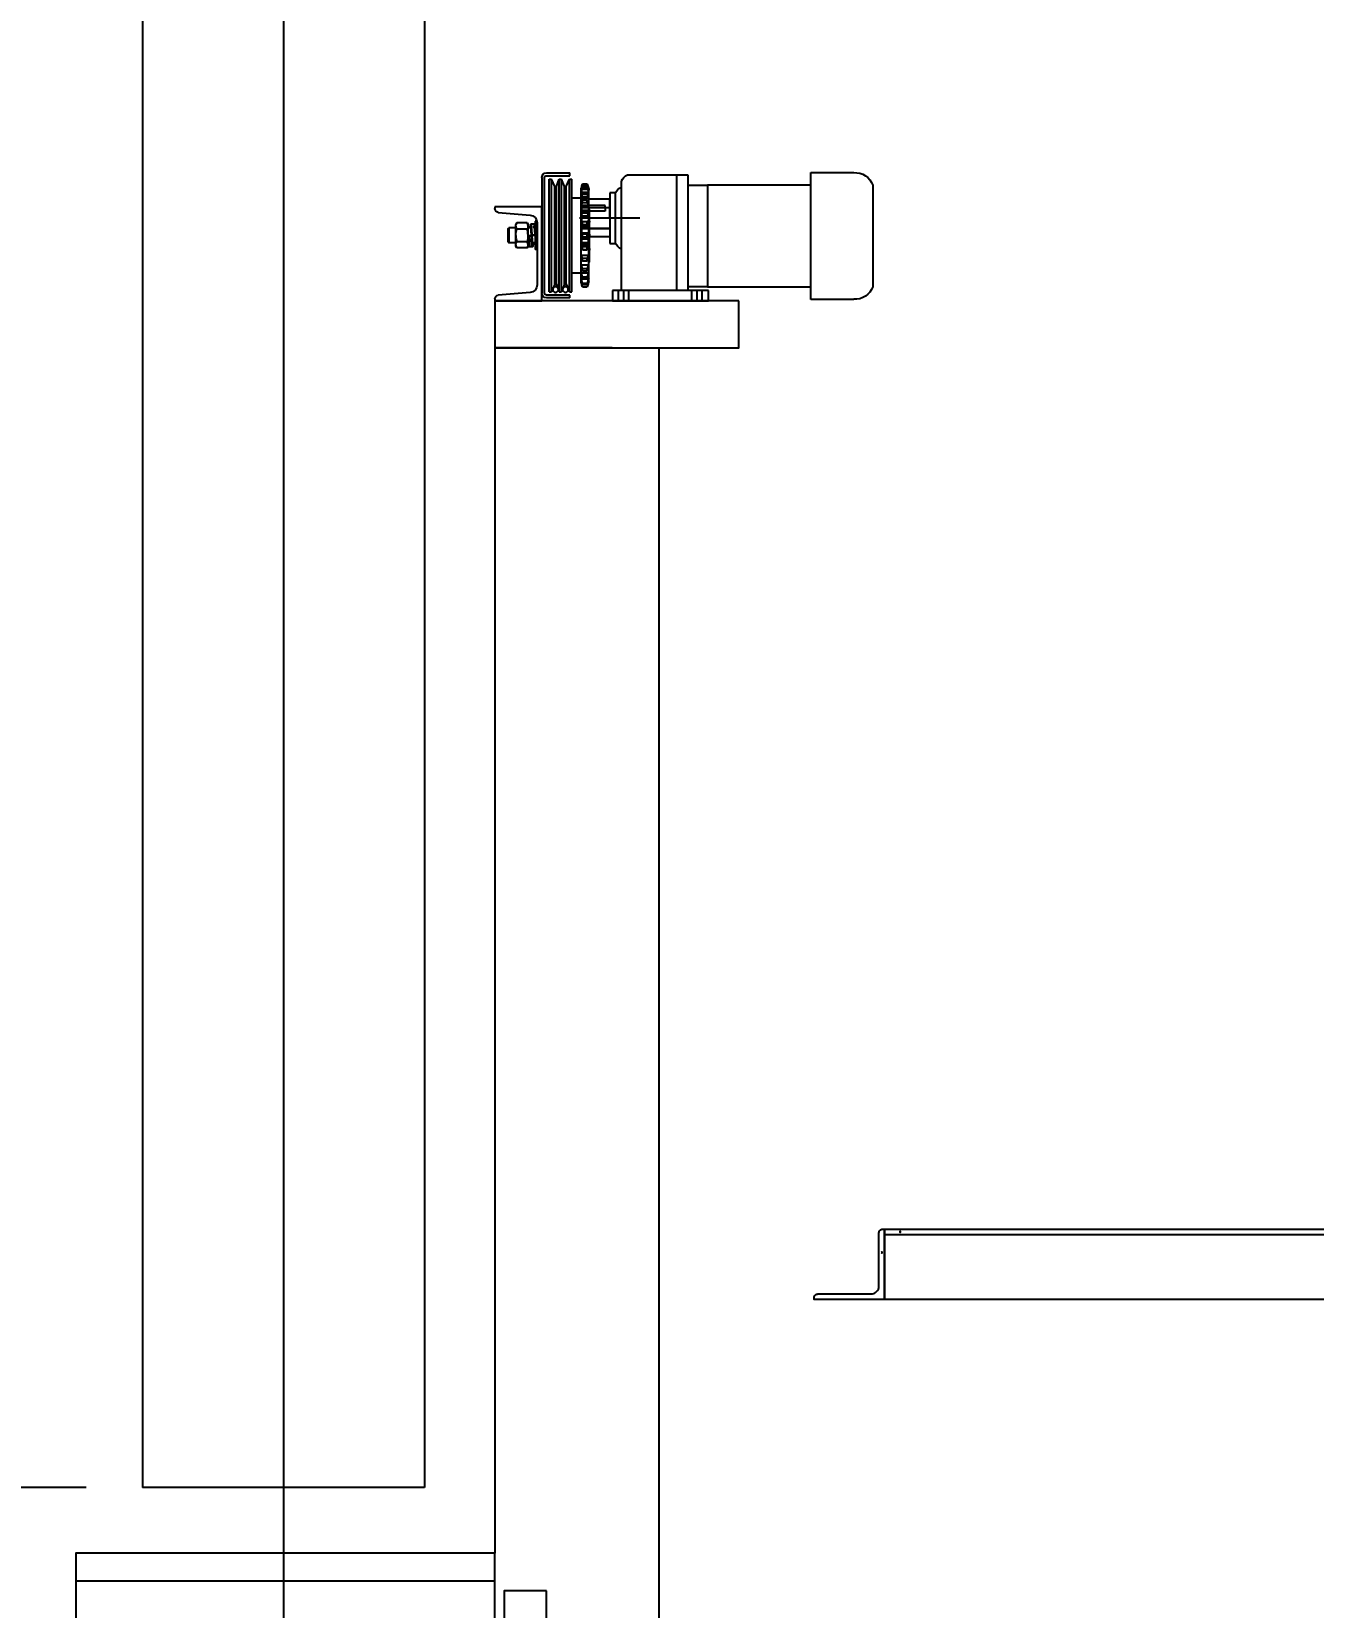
# Model space of a CAD drawing. Header units: millimetres. Extents: x 5544 to 245194, y -610088 to 30375.
# Drawn here: x 68733 to 70098, y 1002 to 2680 of the extents above; entities that cross this region are included whole.
import ezdxf
from ezdxf.enums import TextEntityAlignment as Align
from ezdxf.lldxf.tags import DXFTag

# ---------------------------------------------------------------- set-up
doc = ezdxf.new("R2010")
doc.units = ezdxf.units.MM
for name, color, linetype in [('15', 15, 'Continuous'), ('4', 4, 'Continuous'), ('A-CEN', 22, 'Continuous'), ('BOM', 6, 'Continuous'), ('CL', 1, 'CENTER'), ('LMBM', 6, 'Continuous'), ('PANEL', 3, 'Continuous'), ('주단면도-1$0$A-ST-CONC', 2, 'Continuous')]:
    doc.layers.add(name, color=color, linetype=linetype)
doc.layers.add('6', color=6, linetype='Continuous', lineweight=30)
doc.styles.add('ROMAND', font='gulim.ttc', dxfattribs={"oblique": 15})
doc.styles.get("Standard").update_dxf_attribs({"font": 'SYMBOL'})
tags = doc.linetypes.add('CENTER', pattern=[2, 1.25, -0.25, 0.25, -0.25]).pattern_tags.tags
tags[10:11] = [DXFTag(74, 4), DXFTag(75, 0), DXFTag(340, '0'), DXFTag(46, 1.0), DXFTag(50, 0.0), DXFTag(44, 0.0), DXFTag(45, 0.0)]
tags[8:9] = [DXFTag(74, 4), DXFTag(75, 0), DXFTag(340, '0'), DXFTag(46, 1.0), DXFTag(50, 0.0), DXFTag(44, 0.0), DXFTag(45, 0.0)]
tags[6:7] = [DXFTag(74, 4), DXFTag(75, 0), DXFTag(340, '0'), DXFTag(46, 1.0), DXFTag(50, 0.0), DXFTag(44, 0.0), DXFTag(45, 0.0)]
tags[4:5] = [DXFTag(74, 4), DXFTag(75, 0), DXFTag(340, '0'), DXFTag(46, 1.0), DXFTag(50, 0.0), DXFTag(44, 0.0), DXFTag(45, 0.0)]
tags = doc.linetypes.add('HIDDEN', pattern=[0.375, 0.25, -0.125]).pattern_tags.tags
tags[6:7] = [DXFTag(74, 4), DXFTag(75, 0), DXFTag(340, '0'), DXFTag(46, 1.0), DXFTag(50, 0.0), DXFTag(44, 0.0), DXFTag(45, 0.0)]
tags[4:5] = [DXFTag(74, 4), DXFTag(75, 0), DXFTag(340, '0'), DXFTag(46, 1.0), DXFTag(50, 0.0), DXFTag(44, 0.0), DXFTag(45, 0.0)]
doc.dimstyles.new('DIM-A-002-단면', dxfattribs={"dimscale": 330, "dimtxt": 1, "dimasz": 0.4, "dimexe": 0.2, "dimexo": 0.3, "dimgap": 0.4, "dimtad": 1, "dimdec": 0, "dimtxsty": 'ROMAND', "dimcen": 0, "dimclrd": 15, "dimclre": 15, "dimclrt": 3, "dimadec": 0, "dimazin": 0, "dimtfac": 1, "dimtmove": 0, "dimatfit": 3, "dimfxl": 1, "dimarcsym": 0})
doc.dimstyles.new('DIM-A-002-단면2', dxfattribs={"dimscale": 200, "dimtxt": 1, "dimasz": 0.4, "dimexe": 0.2, "dimexo": 0.3, "dimgap": 0.4, "dimtad": 1, "dimdec": 0, "dimtxsty": 'ROMAND', "dimcen": 0, "dimclrd": 15, "dimclre": 15, "dimclrt": 3, "dimadec": 0, "dimazin": 0, "dimtfac": 1, "dimtmove": 0, "dimatfit": 3, "dimfxl": 1, "dimarcsym": 0})

# ---------------------------------------------------------------- blocks, each defined once
blk = doc.blocks.new('EasyBMINFO')
at = {"color": 0}
blk.add_circle((0, 0), 0.5, dxfattribs=at)
blk.add_text('Info', height=0.25).set_placement((0, 0), align=Align.MIDDLE_CENTER)
at = {"flags": 1}
for tag, p in [('NAME', (0, -1)), ('ENAME', (0, -2)), ('SPEC', (0, -3)), ('MATERIAL', (0, -4)), ('WEIGHT', (0, -5)), ('PRICE', (0, -6)), ('MAKER', (0, -7)), ('REMARK', (0, -8)), ('USER1', (0, -9)), ('USER2', (0, -10)), ('USER3', (0, -11)), ('USER4', (0, -12)), ('USER5', (0, -13)), ('QTY', (0, -14))]:
    blk.add_attdef(tag, p, '', height=0.25, dxfattribs=at)
blk = doc.blocks.new('LY용 벽체브라켓')
at = {"layer": '4', "linetype": 'Continuous'}
blk.add_line((389351.2, -458567.3), (390671.2, -458567.3), dxfattribs=at)
blk.add_lwpolyline([(389351.2, -458561.3), (389351.2, -458636.3), (390671.2, -458636.3), (390671.2, -458561.3), (389351.2, -458561.3)], dxfattribs=at)
blk.add_lwpolyline([(390671.2, -458636.3), (390746.2, -458636.3), (390746.2, -458634.3, 0.414214), (390742.2, -458630.3), (390685.7, -458630.3, -0.414214), (390677.2, -458621.8), (390677.2, -458565.3, 0.414214), (390673.2, -458561.3), (390671.2, -458561.3), (390671.2, -458636.3)], format="xyb", dxfattribs=at)
at = {"layer": 'BOM', "rotation": 270}
blk.add_blockref('EasyBMINFO', (390654.6, -458564.3), dxfattribs=at)
at = {"layer": 'BOM'}
blk.add_blockref('EasyBMINFO', (390674.2, -458586.3), dxfattribs=at)
blk = doc.blocks.new('DOOR-1')
at = {"color": 6, "ltscale": 0.106156}
for p, q in [((-901.4, 4350), (-947.1, 4350)), ((-901.4, 4215), (-901.4, 4350)), ((-706.4, 4347.5), (-770.4, 4347.5)), ((-770.4, 4347.5), (-770.4, 4224.5)), ((-758.4, 4347.5), (-758.4, 4224.5)), ((-967.4, 4336.5), (-967.4, 4228.5)), ((-901.4, 4336.5), (-791.4, 4336.5)), ((-770.4, 4336.5), (-791.4, 4336.5)), ((-791.4, 4336.5), (-791.4, 4228.5)), ((-699.9, 4224.5), (-699.9, 4341)), ((-666.2, 4332), (-655.8, 4332)), ((-664.6, 4321.5), (-664.6, 4329.3)), ((-663, 4335.7), (-659, 4335.7)), ((-657.4, 4301.5), (-657.4, 4329.3)), ((-693.4, 4328.5), (-687.4, 4328.5)), ((-693.4, 4275), (-693.4, 4328)), ((-687.4, 4328.5), (-687.4, 4274.5)), ((-686.4, 4321.5), (-687.4, 4320.5)), ((-687.4, 4301.5), (-687.4, 4320.5)), ((-687.4, 4315.5), (-687.4, 4285.5)), ((-686.4, 4321.5), (-664.6, 4321.5)), ((-682.4, 4315), (-657.4, 4315)), ((-682.4, 4312.5), (-682.4, 4315)), ((-682.4, 4315), (-657.4, 4315)), ((-682.4, 4312.5), (-682.4, 4315)), ((-664.6, 4327.9), (-657.4, 4327.9)), ((-664.6, 4324), (-657.4, 4324)), ((-657.4, 4315), (-657.4, 4312.5)), ((-657.4, 4315), (-657.4, 4312.5)), ((-687.4, 4312.5), (-657.4, 4312.5)), ((-687.4, 4312.5), (-657.4, 4312.5)), ((-687.4, 4312.5), (-657.4, 4312.5)), ((-687.4, 4312.5), (-658.4, 4312.5)), ((-687.4, 4301.5), (-687.4, 4282.5)), ((-682.4, 4312.5), (-682.4, 4309)), ((-682.4, 4309), (-657.4, 4309)), ((-657.4, 4312.5), (-657.4, 4290.5)), ((-657.4, 4312.5), (-657.4, 4290.5)), ((-657.4, 4311.5), (-657.4, 4291.5)), ((-657.4, 4301.5), (-657.4, 4273.7)), ((-687.4, 4290.5), (-657.4, 4290.5)), ((-687.4, 4290.5), (-658.4, 4290.5)), ((-657.4, 4290.5), (-687.4, 4290.5)), ((-657.4, 4290.5), (-687.4, 4290.5)), ((-686.4, 4281.5), (-687.4, 4282.5)), ((-686.4, 4281.5), (-664.6, 4281.5)), ((-664.6, 4281.5), (-664.6, 4273.7)), ((-664.6, 4279), (-657.4, 4279)), ((-687.4, 4274.5), (-693.4, 4274.5)), ((-666.2, 4271), (-655.8, 4271)), ((-664.6, 4275.1), (-657.4, 4275.1)), ((-663, 4267.3), (-659, 4267.3)), ((-947.1, 4215), (-901.4, 4215)), ((-791.4, 4228.5), (-901.4, 4228.5)), ((-792.4, 4213.5), (-792.4, 4224.5)), ((-792.4, 4224.5), (-690.4, 4224.5)), ((-690.4, 4213.5), (-792.4, 4213.5)), ((-791.4, 4228.5), (-770.4, 4228.5)), ((-785.9, 4213.5), (-785.9, 4224.5)), ((-780.4, 4212.5), (-780.4, 4225.5)), ((-774.9, 4213.5), (-774.9, 4224.5)), ((-707.9, 4213.5), (-707.9, 4224.5)), ((-702.4, 4212.5), (-702.4, 4225.5)), ((-696.9, 4213.5), (-696.9, 4224.5)), ((-690.4, 4224.5), (-690.4, 4213.5))]:
    blk.add_line(p, q, dxfattribs=at)
at = {"color": 7, "ltscale": 0.106156}
blk.add_line((-630.9, 4231.1), (-633.7, 4223.1), dxfattribs=at)
at = {"color": 7}
blk.add_line((-705, 4213.5), (-655, 4213.5), dxfattribs=at)
at = {"color": 7, "ltscale": 0.03125}
for p, q in [((-633.7, 4223.1), (-636.2, 4223.1)), ((-623, 4223.1), (-625.5, 4223.1))]:
    blk.add_line(p, q, dxfattribs=at)
at = {"lineweight": 25}
blk.add_line((-565, 2850), (-119, 2850), dxfattribs=at)
at = {"color": 7}
for points in [[(-825, 4213.5), (-565, 4213.5), (-565, 4163.5), (-825, 4163.5)], [(-620, 2840), (-575, 2840), (-575, 1635), (-620, 1635)]]:
    blk.add_lwpolyline(points, close=True, dxfattribs=at)
for points in [[(-565, 1625), (-565, 2810), (-565, 2810), (-565, 2815), (-565, 2815), (-565, 2880), (-119, 2880), (-119, 0), (-740, 0), (-740, 4163.5)], [(-690, 4163.5), (-565, 4163.5), (-565, 2880)]]:
    blk.add_lwpolyline(points, dxfattribs=at)
at = {"color": 6, "ltscale": 0.106156}
for centre, radius, start, end in [((-948.3, 4329.8), 20.2, 86.7539, 160.6263), ((-711.7, 4335.7), 13, 24.2952, 65.7048), ((-705.2, 4322.7), 13, 24.2952, 65.7048), ((-643.5, 4327.4), 21.1, 156.983, 174.9024), ((-678.5, 4327.4), 21.1, 5.0976, 23.017), ((-705.2, 4280.3), 13, 294.2952, 335.7048), ((-643.5, 4275.6), 21.1, 185.0976, 203.017), ((-678.5, 4275.6), 21.1, 336.983, 354.9024), ((-948.3, 4235.2), 20.2, 199.3737, 273.2461)]:
    blk.add_arc(centre, radius, start, end, dxfattribs=at)
at = {"layer": 'CL', "ltscale": 0.5}
blk.add_line((-719.4, 4301.5), (-655.4, 4301.5), dxfattribs=at)
at = {"layer": 'LMBM', "color": 2}
for p, q in [((-620, 4349.6), (-645, 4349.6)), ((-645, 4346.6), (-645, 4349.6)), ((-620, 4346.6), (-645, 4346.6)), ((-665, 4333), (-664.9, 4333.4)), ((-665, 4333), (-664.9, 4333.4)), ((-665, 4333), (-664.9, 4333.4)), ((-665, 4333), (-664.9, 4333.4)), ((-665, 4332.3), (-665, 4333)), ((-665, 4332.3), (-665, 4333)), ((-665, 4332.3), (-664.9, 4332.7)), ((-665, 4332.3), (-664.9, 4332.7)), ((-665, 4330.8), (-665, 4332.3)), ((-665, 4330.8), (-665, 4332.3)), ((-665, 4330.8), (-664.9, 4331.1)), ((-665, 4330.8), (-664.9, 4331.1)), ((-665, 4328.7), (-665, 4330.8)), ((-665, 4328.7), (-665, 4330.8)), ((-664.3, 4332.7), (-664.9, 4332.7)), ((-664.3, 4332.7), (-664.9, 4332.7)), ((-663.5, 4337.4), (-663.5, 4337.9)), ((-658.5, 4337.9), (-663.5, 4337.9)), ((-658.5, 4337.9), (-663.5, 4337.9)), ((-658.5, 4337.9), (-663.5, 4337.9)), ((-658.5, 4337.9), (-663.5, 4337.9)), ((-663.5, 4337.4), (-663.5, 4337.9)), ((-658.5, 4337.4), (-663.5, 4337.4)), ((-658.5, 4337.4), (-663.5, 4337.4)), ((-663.5, 4333.9), (-663.5, 4335.1)), ((-658.5, 4335.1), (-663.5, 4335.1)), ((-658.5, 4335.1), (-663.5, 4335.1)), ((-663.5, 4333.9), (-663.5, 4335.1)), ((-658.5, 4333.9), (-663.5, 4333.9)), ((-658.5, 4333.9), (-663.5, 4333.9)), ((-663.5, 4327.3), (-663.5, 4329.3)), ((-658.5, 4329.3), (-663.5, 4329.3)), ((-658.5, 4329.3), (-663.5, 4329.3)), ((-663.5, 4327.3), (-663.5, 4329.3)), ((-658.5, 4337.4), (-658.5, 4337.9)), ((-658.5, 4337.4), (-658.5, 4337.9)), ((-658.5, 4333.9), (-658.5, 4335.1)), ((-658.5, 4333.9), (-658.5, 4335.1)), ((-658.5, 4327.3), (-658.5, 4329.3)), ((-658.5, 4327.3), (-658.5, 4329.3)), ((-657.1, 4332.7), (-657.7, 4332.7)), ((-657.1, 4232.8), (-657.1, 4333.4)), ((-657, 4333), (-657.1, 4333.4)), ((-657, 4332.3), (-657.1, 4332.7)), ((-657, 4330.8), (-657.1, 4331.1)), ((-657, 4332.3), (-657, 4333)), ((-657, 4330.8), (-657, 4332.3)), ((-657, 4328.7), (-657, 4330.8)), ((-647, 4335.7), (-647, 4343.1)), ((-644.5, 4343.1), (-647, 4343.1)), ((-647, 4223.1), (-647, 4335.7)), ((-644.5, 4335.7), (-644.5, 4343.1)), ((-641.1, 4335.1), (-644.5, 4343.1)), ((-644.5, 4223.1), (-644.5, 4335.7)), ((-641.1, 4328.7), (-641.1, 4335.1)), ((-639.1, 4335.1), (-641.1, 4335.1)), ((-639.1, 4335.1), (-636.2, 4343.1)), ((-639.1, 4328.7), (-639.1, 4335.1)), ((-636.2, 4335.7), (-636.2, 4343.1)), ((-633.7, 4343.1), (-636.2, 4343.1)), ((-636.2, 4223.1), (-636.2, 4335.7)), ((-633.7, 4335.7), (-633.7, 4343.1)), ((-630.9, 4335.1), (-633.7, 4343.1)), ((-633.7, 4223.1), (-633.7, 4335.7)), ((-630.9, 4328.7), (-630.9, 4335.1)), ((-628.9, 4335.1), (-630.9, 4335.1)), ((-628.9, 4335.1), (-625.5, 4343.1)), ((-628.9, 4328.7), (-628.9, 4335.1)), ((-625.5, 4335.7), (-625.5, 4343.1)), ((-623, 4343.1), (-625.5, 4343.1)), ((-625.5, 4223.1), (-625.5, 4335.7)), ((-623, 4335.7), (-623, 4343.1)), ((-623, 4223.1), (-623, 4335.7)), ((-618, 4221.6), (-618, 4344.6)), ((-615, 4344.6), (-615, 4221.6)), ((-665, 4328.7), (-664.9, 4329.1)), ((-665, 4328.7), (-664.9, 4329.1)), ((-665, 4325.8), (-665, 4328.7)), ((-665, 4325.8), (-665, 4328.7)), ((-665, 4322.5), (-665, 4325.8)), ((-665, 4322.5), (-665, 4325.8)), ((-665, 4318.4), (-665, 4322.5)), ((-665, 4318.4), (-665, 4322.5)), ((-665, 4314), (-665, 4318.4)), ((-665, 4314), (-665, 4318.4)), ((-665, 4308.9), (-665, 4314)), ((-665, 4308.9), (-665, 4314)), ((-663.6, 4329.1), (-664.9, 4329.1)), ((-663.6, 4329.1), (-664.9, 4329.1)), ((-657.1, 4322.9), (-664.9, 4322.9)), ((-657.1, 4322.9), (-664.9, 4322.9)), ((-664.9, 4318.5), (-663.5, 4320.8)), ((-664.9, 4318.5), (-663.5, 4320.8)), ((-657.1, 4314.4), (-664.9, 4314.4)), ((-657.1, 4314.4), (-664.9, 4314.4)), ((-658.5, 4327.3), (-663.5, 4327.3)), ((-658.5, 4327.3), (-663.5, 4327.3)), ((-663.5, 4318.2), (-663.5, 4320.8)), ((-663.5, 4318.2), (-663.5, 4320.8)), ((-658.5, 4320.8), (-663.5, 4320.8)), ((-658.5, 4320.8), (-663.5, 4320.8)), ((-658.5, 4318.2), (-663.5, 4318.2)), ((-658.5, 4318.2), (-663.5, 4318.2)), ((-658.5, 4318.2), (-658.5, 4320.8)), ((-657.1, 4318.5), (-658.5, 4320.8)), ((-657.1, 4318.5), (-658.5, 4320.8)), ((-658.5, 4318.2), (-658.5, 4320.8)), ((-657.1, 4329.1), (-658.4, 4329.1)), ((-657.1, 4329.1), (-658.4, 4329.1)), ((-657, 4328.7), (-657.1, 4329.1)), ((-657, 4325.8), (-657, 4328.7)), ((-657, 4322.5), (-657, 4325.8)), ((-647, 4323.1), (-657, 4323.1)), ((-657, 4318.4), (-657, 4322.5)), ((-657, 4314), (-657, 4318.4)), ((-657, 4308.9), (-657, 4314)), ((-641.1, 4231.1), (-641.1, 4328.7)), ((-639.1, 4231.1), (-639.1, 4328.7)), ((-630.9, 4231.1), (-630.9, 4328.7)), ((-628.9, 4231.1), (-628.9, 4328.7)), ((-666, 4311.1), (-665, 4312)), ((-666, 4311.1), (-665, 4312)), ((-666, 4307.6), (-666, 4311.1)), ((-666, 4307.6), (-666, 4311.1)), ((-666, 4255.1), (-666, 4307.6)), ((-666, 4255.1), (-666, 4307.6)), ((-666, 4298.4), (-666, 4298.6)), ((-666, 4298.4), (-666, 4298.6)), ((-666, 4298.4), (-666, 4297.2)), ((-666, 4298.4), (-666, 4297.2)), ((-666, 4296.7), (-666, 4297.2)), ((-666, 4296.7), (-666, 4297.2)), ((-666, 4285.1), (-666, 4296.7)), ((-666, 4285.1), (-666, 4296.7)), ((-665, 4303.7), (-665, 4308.9)), ((-665, 4303.7), (-665, 4308.9)), ((-665, 4297.9), (-665, 4303.7)), ((-665, 4297.9), (-665, 4303.7)), ((-665, 4292.2), (-665, 4297.9)), ((-665, 4292.2), (-665, 4297.9)), ((-664.9, 4308.9), (-663.5, 4310.1)), ((-664.9, 4308.9), (-663.5, 4310.1)), ((-657.1, 4304), (-664.9, 4304)), ((-657.1, 4304), (-664.9, 4304)), ((-664.9, 4297.8), (-663.5, 4297.9)), ((-664.9, 4297.8), (-663.5, 4297.9)), ((-664.9, 4297.8), (-664.9, 4297.8)), ((-664.9, 4297.8), (-664.9, 4297.8)), ((-663.5, 4307.1), (-663.5, 4310.1)), ((-663.5, 4307.1), (-663.5, 4310.1)), ((-658.5, 4310.1), (-663.5, 4310.1)), ((-658.5, 4310.1), (-663.5, 4310.1)), ((-658.5, 4307.1), (-663.5, 4307.1)), ((-658.5, 4307.1), (-663.5, 4307.1)), ((-663.5, 4294.6), (-663.5, 4297.9)), ((-658.5, 4297.9), (-663.5, 4297.9)), ((-658.5, 4297.9), (-663.5, 4297.9)), ((-663.5, 4294.6), (-663.5, 4297.9)), ((-657.1, 4308.9), (-658.5, 4310.1)), ((-658.5, 4307.1), (-658.5, 4310.1)), ((-657.1, 4308.9), (-658.5, 4310.1)), ((-658.5, 4307.1), (-658.5, 4310.1)), ((-658.5, 4294.6), (-658.5, 4297.9)), ((-657.1, 4297.8), (-658.5, 4297.9)), ((-658.5, 4294.6), (-658.5, 4297.9)), ((-657.1, 4297.8), (-658.5, 4297.9)), ((-657.1, 4297.8), (-657.1, 4297.8)), ((-657, 4303.7), (-657, 4308.9)), ((-657, 4297.9), (-657, 4303.7)), ((-657, 4292.2), (-657, 4297.9)), ((-610, 4298.1), (-608, 4298.1)), ((-608, 4298.1), (-608, 4283.1)), ((-599.5, 4296.5), (-600.5, 4294.7)), ((-599.5, 4296.5), (-588.4, 4296.5)), ((-588.4, 4296.5), (-587.4, 4294.7)), ((-666, 4284.3), (-666, 4285.1)), ((-666, 4284.3), (-666, 4285.1)), ((-666, 4284.3), (-666, 4282)), ((-666, 4284.3), (-666, 4282)), ((-666, 4281.2), (-666, 4282)), ((-666, 4281.2), (-666, 4282)), ((-666, 4269.6), (-666, 4281.2)), ((-666, 4269.6), (-666, 4281.2)), ((-665, 4286), (-665, 4292.2)), ((-665, 4286), (-665, 4292.2)), ((-665, 4280.1), (-665, 4286)), ((-665, 4280.1), (-665, 4286)), ((-665, 4274), (-665, 4280.1)), ((-665, 4274), (-665, 4280.1)), ((-664.9, 4292.4), (-663.5, 4294.6)), ((-664.9, 4292.4), (-663.5, 4294.6)), ((-657.1, 4292.4), (-664.9, 4292.4)), ((-657.1, 4292.4), (-664.9, 4292.4)), ((-657.1, 4285.9), (-664.9, 4285.9)), ((-664.9, 4285.9), (-663.5, 4284.8)), ((-657.1, 4285.9), (-664.9, 4285.9)), ((-664.9, 4285.9), (-663.5, 4284.8)), ((-664.9, 4280.3), (-663.5, 4281.4)), ((-664.9, 4280.3), (-663.5, 4281.4)), ((-657.1, 4280.3), (-664.9, 4280.3)), ((-657.1, 4280.3), (-664.9, 4280.3)), ((-658.5, 4294.6), (-663.5, 4294.6)), ((-658.5, 4294.6), (-663.5, 4294.6)), ((-663.5, 4281.4), (-663.5, 4284.8)), ((-658.5, 4284.8), (-663.5, 4284.8)), ((-658.5, 4284.8), (-663.5, 4284.8)), ((-663.5, 4281.4), (-663.5, 4284.8)), ((-658.5, 4281.4), (-663.5, 4281.4)), ((-658.5, 4281.4), (-663.5, 4281.4)), ((-657.1, 4292.4), (-658.5, 4294.6)), ((-657.1, 4292.4), (-658.5, 4294.6)), ((-657.1, 4285.9), (-658.5, 4284.8)), ((-657.1, 4285.9), (-658.5, 4284.8)), ((-658.5, 4281.4), (-658.5, 4284.8)), ((-658.5, 4281.4), (-658.5, 4284.8)), ((-657.1, 4280.3), (-658.5, 4281.4)), ((-657.1, 4280.3), (-658.5, 4281.4)), ((-657, 4286), (-657, 4292.2)), ((-657, 4280.1), (-657, 4286)), ((-657, 4274), (-657, 4280.1)), ((-605.5, 4292.1), (-610, 4292.1)), ((-608, 4291.1), (-607.6, 4291.1)), ((-608, 4283.3), (-608, 4283.4)), ((-608, 4283.1), (-608, 4268.1)), ((-607.5, 4283.4), (-604.7, 4283.2)), ((-604.7, 4283.1), (-607.5, 4283.3)), ((-606.6, 4295.2), (-606.7, 4295.2)), ((-606.7, 4295.2), (-606.7, 4295.2)), ((-606.6, 4295.2), (-603.8, 4295.2)), ((-606.6, 4295.2), (-606.6, 4295.2)), ((-604.5, 4282.8), (-604.5, 4282.8)), ((-604.2, 4283.1), (-604.2, 4283.2)), ((-601.4, 4282.6), (-604, 4282.8)), ((-604, 4282.7), (-601.2, 4282.6)), ((-603.8, 4295.2), (-603.8, 4295.2)), ((-603.5, 4291.1), (-600.5, 4291.1)), ((-600.7, 4282.6), (-601.4, 4282.6)), ((-600.7, 4282.6), (-600.7, 4282.6)), ((-600.5, 4293.1), (-600.5, 4294.7)), ((-600.5, 4283.1), (-600.5, 4293.1)), ((-600.5, 4273), (-600.5, 4283.1)), ((-599.5, 4289.8), (-588.4, 4289.8)), ((-587.4, 4293.1), (-587.4, 4294.7)), ((-587.4, 4283.1), (-587.4, 4293.1)), ((-587.4, 4291.1), (-580, 4291.1)), ((-587.4, 4273), (-587.4, 4283.1)), ((-579, 4290.1), (-580, 4291.1)), ((-580, 4291.1), (-580, 4276.1)), ((-579, 4290.1), (-579, 4276.9)), ((-666, 4269), (-666, 4269.6)), ((-666, 4269), (-666, 4269.6)), ((-666, 4269), (-666, 4267.8)), ((-666, 4269), (-666, 4267.8)), ((-666, 4267.6), (-666, 4267.8)), ((-666, 4267.6), (-666, 4267.8)), ((-666, 4267.6), (-666, 4267.5)), ((-666, 4267.6), (-666, 4267.5)), ((-665, 4268.3), (-665, 4274)), ((-665, 4268.3), (-665, 4274)), ((-665, 4262.5), (-665, 4268.3)), ((-665, 4262.5), (-665, 4268.3)), ((-665, 4257.3), (-665, 4262.5)), ((-665, 4257.3), (-665, 4262.5)), ((-657.1, 4273.7), (-664.9, 4273.7)), ((-664.9, 4273.7), (-663.5, 4271.6)), ((-657.1, 4273.7), (-664.9, 4273.7)), ((-664.9, 4273.7), (-663.5, 4271.6)), ((-664.9, 4268.3), (-663.5, 4268.2)), ((-664.9, 4268.3), (-664.9, 4268.3)), ((-664.9, 4268.3), (-663.5, 4268.2)), ((-664.9, 4268.3), (-664.9, 4268.3)), ((-663.5, 4268.2), (-663.5, 4271.6)), ((-658.5, 4271.6), (-663.5, 4271.6)), ((-658.5, 4271.6), (-663.5, 4271.6)), ((-663.5, 4268.2), (-663.5, 4271.6)), ((-658.5, 4268.2), (-663.5, 4268.2)), ((-658.5, 4268.2), (-663.5, 4268.2)), ((-657.1, 4273.7), (-658.5, 4271.6)), ((-657.1, 4273.7), (-658.5, 4271.6)), ((-658.5, 4268.2), (-658.5, 4271.6)), ((-658.5, 4268.2), (-658.5, 4271.6)), ((-657.1, 4268.3), (-658.5, 4268.2)), ((-657.1, 4268.3), (-658.5, 4268.2)), ((-657.1, 4268.3), (-657.1, 4268.3)), ((-657, 4268.3), (-657, 4274)), ((-657, 4262.5), (-657, 4268.3)), ((-657, 4257.3), (-657, 4262.5)), ((-605.5, 4274.1), (-610, 4274.1)), ((-610, 4268.1), (-608, 4268.1)), ((-608, 4275.1), (-605.2, 4275.1)), ((-604.9, 4271), (-604.9, 4271)), ((-604.9, 4271), (-602.1, 4271)), ((-604.9, 4271), (-604.9, 4271)), ((-601.1, 4275.1), (-600.5, 4275.1)), ((-600.5, 4271.5), (-600.5, 4273)), ((-599.5, 4269.7), (-600.5, 4271.5)), ((-599.5, 4276.4), (-588.4, 4276.4)), ((-599.5, 4269.7), (-588.4, 4269.7)), ((-588.4, 4269.7), (-587.4, 4271.5)), ((-587.4, 4275.1), (-580, 4275.1)), ((-587.4, 4271.5), (-587.4, 4273)), ((-579, 4276.1), (-580, 4275.1)), ((-580, 4276.1), (-580, 4275.1)), ((-579, 4276.9), (-579, 4276.1)), ((-666, 4255.1), (-665, 4254.2)), ((-666, 4255.1), (-665, 4254.2)), ((-665, 4252.2), (-665, 4257.3)), ((-665, 4252.2), (-665, 4257.3)), ((-665, 4247.8), (-665, 4252.2)), ((-665, 4247.8), (-665, 4252.2)), ((-665, 4243.7), (-665, 4247.9)), ((-665, 4243.7), (-665, 4247.9)), ((-657.1, 4262.2), (-664.9, 4262.2)), ((-657.1, 4262.2), (-664.9, 4262.2)), ((-664.9, 4257.2), (-663.5, 4256)), ((-664.9, 4257.2), (-663.5, 4256)), ((-657.1, 4251.8), (-664.9, 4251.8)), ((-657.1, 4251.8), (-664.9, 4251.8)), ((-664.9, 4247.6), (-663.5, 4245.3)), ((-664.9, 4247.6), (-663.5, 4245.3)), ((-663.5, 4256), (-663.5, 4259)), ((-658.5, 4259), (-663.5, 4259)), ((-658.5, 4259), (-663.5, 4259)), ((-663.5, 4256), (-663.5, 4259)), ((-658.5, 4256), (-663.5, 4256)), ((-658.5, 4256), (-663.5, 4256)), ((-663.5, 4245.3), (-663.5, 4247.9)), ((-658.5, 4247.9), (-663.5, 4247.9)), ((-658.5, 4247.9), (-663.5, 4247.9)), ((-663.5, 4245.3), (-663.5, 4247.9)), ((-658.5, 4256), (-658.5, 4259)), ((-658.5, 4256), (-658.5, 4259)), ((-657.1, 4257.2), (-658.5, 4256)), ((-657.1, 4257.2), (-658.5, 4256)), ((-658.5, 4245.3), (-658.5, 4247.9)), ((-658.5, 4245.3), (-658.5, 4247.9)), ((-657.1, 4247.6), (-658.5, 4245.3)), ((-657.1, 4247.6), (-658.5, 4245.3)), ((-657, 4252.2), (-657, 4257.3)), ((-657, 4247.8), (-657, 4252.2)), ((-657, 4243.7), (-657, 4247.8)), ((-665, 4240.3), (-665, 4243.7)), ((-665, 4240.3), (-665, 4243.7)), ((-665, 4237.4), (-665, 4240.6)), ((-665, 4237.4), (-665, 4240.6)), ((-665, 4235.4), (-665, 4237.4)), ((-665, 4235.4), (-665, 4237.4)), ((-665, 4237.4), (-664.9, 4237)), ((-665, 4237.4), (-664.9, 4237)), ((-665, 4233.9), (-665, 4235.5)), ((-665, 4233.9), (-665, 4235.5)), ((-665, 4235.4), (-664.9, 4235)), ((-665, 4235.4), (-664.9, 4235)), ((-665, 4233.2), (-665, 4233.9)), ((-665, 4233.2), (-665, 4233.9)), ((-665, 4233.9), (-664.9, 4233.4)), ((-665, 4233.9), (-664.9, 4233.4)), ((-665, 4233.2), (-664.9, 4232.8)), ((-665, 4233.2), (-664.9, 4232.8)), ((-665, 4233.2), (-664.9, 4232.8)), ((-665, 4233.2), (-664.9, 4232.8)), ((-657.1, 4243.2), (-664.9, 4243.2)), ((-657.1, 4243.2), (-664.9, 4243.2)), ((-663.6, 4237), (-664.9, 4237)), ((-663.6, 4237), (-664.9, 4237)), ((-664.3, 4233.4), (-664.9, 4233.4)), ((-664.3, 4233.4), (-664.9, 4233.4)), ((-658.5, 4245.3), (-663.5, 4245.3)), ((-658.5, 4245.3), (-663.5, 4245.3)), ((-663.5, 4236.9), (-663.5, 4238.8)), ((-658.5, 4238.8), (-663.5, 4238.8)), ((-658.5, 4238.8), (-663.5, 4238.8)), ((-663.5, 4236.9), (-663.5, 4238.8)), ((-658.5, 4236.9), (-663.5, 4236.9)), ((-658.5, 4236.9), (-663.5, 4236.9)), ((-663.5, 4231.1), (-663.5, 4232.3)), ((-658.5, 4232.3), (-663.5, 4232.3)), ((-658.5, 4232.3), (-663.5, 4232.3)), ((-663.5, 4231.1), (-663.5, 4232.3)), ((-658.5, 4231.1), (-663.5, 4231.1)), ((-658.5, 4231.1), (-663.5, 4231.1)), ((-663.5, 4228.3), (-663.5, 4228.7)), ((-658.5, 4228.7), (-663.5, 4228.7)), ((-658.5, 4228.7), (-663.5, 4228.7)), ((-663.5, 4228.3), (-663.5, 4228.7)), ((-658.5, 4236.9), (-658.5, 4238.8)), ((-658.5, 4236.9), (-658.5, 4238.8)), ((-658.5, 4231.1), (-658.5, 4232.3)), ((-658.5, 4231.1), (-658.5, 4232.3)), ((-658.5, 4228.3), (-658.5, 4228.7)), ((-658.5, 4228.3), (-658.5, 4228.7)), ((-657.1, 4237), (-658.4, 4237)), ((-657.1, 4237), (-658.4, 4237)), ((-657.1, 4233.4), (-657.7, 4233.4)), ((-657, 4237.4), (-657.1, 4237)), ((-657, 4235.4), (-657.1, 4235)), ((-657, 4233.9), (-657.1, 4233.4)), ((-657, 4233.2), (-657.1, 4232.8)), ((-657, 4240.3), (-657, 4243.7)), ((-647, 4243.1), (-657, 4243.1)), ((-657, 4237.4), (-657, 4240.3)), ((-657, 4235.4), (-657, 4237.4)), ((-657, 4233.9), (-657, 4235.4)), ((-657, 4233.2), (-657, 4233.9)), ((-641.1, 4231.1), (-644.5, 4223.1)), ((-639.1, 4231.1), (-641.1, 4231.1)), ((-639.1, 4231.1), (-636.2, 4223.1)), ((-628.9, 4231.1), (-630.9, 4231.1)), ((-628.9, 4231.1), (-625.5, 4223.1)), ((-658.5, 4228.3), (-663.5, 4228.3)), ((-658.5, 4228.3), (-663.5, 4228.3)), ((-644.5, 4223.1), (-647, 4223.1)), ((-645, 4219.6), (-620, 4219.6)), ((-645, 4216.6), (-645, 4219.6)), ((-645, 4216.6), (-620, 4216.6))]:
    blk.add_line(p, q, dxfattribs=at)
for points in [[(-600.5, 4293.1), (-600.5, 4293.6), (-600.4, 4294), (-600.3, 4294.5), (-600.2, 4295), (-599.9, 4295.7), (-599.5, 4296.5)], [(-587.4, 4293.1), (-587.4, 4293.6), (-587.5, 4294), (-587.6, 4294.5), (-587.7, 4295), (-588.1, 4295.7), (-588.4, 4296.5)], [(-608, 4283.4), (-607.7, 4289.4), (-607.5, 4292.4), (-607.3, 4293.9), (-607.2, 4294.5), (-607.2, 4294.8), (-607, 4295), (-606.9, 4295.1), (-606.7, 4295.2)], [(-607.5, 4283.4), (-607.9, 4283.4), (-608, 4283.4), (-608, 4283.4), (-608, 4283.4)], [(-608, 4283.3), (-608, 4283.3), (-608, 4283.3), (-607.9, 4283.3), (-607.5, 4283.3)], [(-606.6, 4295.2), (-606.6, 4295.2), (-606.7, 4295.1), (-606.7, 4295.1), (-606.7, 4295), (-606.8, 4294.6), (-606.9, 4293.5), (-607.1, 4291), (-607.2, 4289), (-607.5, 4283.4)], [(-605.4, 4271.5), (-605.4, 4271.5), (-605.4, 4271.5), (-605.3, 4271.5), (-605.3, 4271.6), (-605.3, 4271.7), (-605.2, 4272.2), (-605, 4273.7), (-604.9, 4275), (-604.8, 4278), (-604.5, 4282.8)], [(-605.1, 4275.5), (-604.9, 4277), (-604.7, 4280.3), (-604.5, 4282.8)], [(-604.5, 4282.8), (-604.8, 4278.3), (-605, 4276.5), (-605.1, 4275.5)], [(-604.9, 4271), (-604.9, 4271), (-604.9, 4271), (-604.8, 4271), (-604.8, 4271.1), (-604.7, 4271.5), (-604.6, 4272.5), (-604.4, 4274.9), (-604.3, 4276.8), (-604, 4282.7)], [(-604.7, 4283.2), (-604.4, 4289.3), (-604.3, 4291.2), (-604.1, 4293.6), (-604, 4294.6), (-604, 4294.9), (-603.9, 4295.1), (-603.9, 4295.1), (-603.8, 4295.2), (-603.8, 4295.2)], [(-604.7, 4283.2), (-604.3, 4283.2), (-604.2, 4283.2), (-604.2, 4283.2), (-604.2, 4283.2), (-604.2, 4283.2)], [(-604.2, 4283.1), (-604.2, 4283.1), (-604.2, 4283.1), (-604.2, 4283.1), (-604.2, 4283.1), (-604.4, 4283), (-604.7, 4283.1)], [(-604, 4282.8), (-604.5, 4282.8), (-604.5, 4282.8), (-604.5, 4282.8), (-604.5, 4282.8)], [(-604.5, 4282.8), (-604.5, 4282.8), (-604.5, 4282.8), (-604.5, 4282.8), (-604, 4282.7)], [(-604.2, 4283.2), (-603.9, 4289.2), (-603.8, 4291.2), (-603.6, 4293.4), (-603.5, 4294.2), (-603.4, 4294.5), (-603.4, 4294.6), (-603.4, 4294.7), (-603.3, 4294.7)], [(-603.3, 4291.8), (-603.4, 4291.8), (-603.4, 4291.7), (-603.4, 4291.6), (-603.5, 4291.3), (-603.7, 4290.3), (-603.8, 4288.3), (-604, 4286.6), (-604.2, 4283.1)], [(-604.2, 4283.1), (-603.9, 4287.8), (-603.7, 4290), (-603.6, 4291), (-603.5, 4291.5)], [(-602.9, 4291.1), (-603, 4293.2), (-603.2, 4294.2), (-603.3, 4294.7), (-603.3, 4294.9), (-603.4, 4295), (-603.6, 4295.1), (-603.8, 4295.2)], [(-602.9, 4291.1), (-603, 4292.9), (-603.1, 4293.6), (-603.2, 4294.4), (-603.3, 4294.6), (-603.3, 4294.6), (-603.3, 4294.7), (-603.3, 4294.7), (-603.3, 4294.7)], [(-603.1, 4291.1), (-603.2, 4291.6), (-603.3, 4291.7), (-603.3, 4291.8), (-603.3, 4291.8), (-603.3, 4291.8), (-603.3, 4291.8)], [(-602.1, 4271), (-601.8, 4271), (-601.7, 4271.2), (-601.5, 4271.4), (-601.4, 4271.7), (-601.3, 4272.6), (-601.2, 4274.4), (-600.9, 4278.3), (-600.7, 4282.6)], [(-601.2, 4282.6), (-601.5, 4276.6), (-601.6, 4274.7), (-601.8, 4272.4), (-601.9, 4271.5), (-602, 4271.2), (-602, 4271), (-602.1, 4271), (-602.1, 4271), (-602.1, 4271)], [(-600.5, 4293.1), (-600.5, 4292.7), (-600.4, 4292.2), (-600.3, 4291.7), (-600.2, 4291.3), (-599.9, 4290.5), (-599.5, 4289.8)], [(-600.5, 4283.1), (-600.5, 4284), (-600.4, 4284.9), (-600.3, 4285.8), (-600.2, 4286.8), (-599.9, 4288.3), (-599.5, 4289.8)], [(-600.5, 4283.1), (-600.5, 4282.2), (-600.4, 4281.2), (-600.3, 4280.3), (-600.2, 4279.3), (-599.9, 4277.9), (-599.5, 4276.4)], [(-587.4, 4293.1), (-587.4, 4292.7), (-587.5, 4292.2), (-587.6, 4291.7), (-587.7, 4291.3), (-588.1, 4290.5), (-588.4, 4289.8)], [(-587.4, 4283.1), (-587.4, 4284), (-587.5, 4284.9), (-587.6, 4285.8), (-587.7, 4286.8), (-588.1, 4288.3), (-588.4, 4289.8)], [(-587.4, 4283.1), (-587.4, 4282.2), (-587.5, 4281.2), (-587.6, 4280.3), (-587.7, 4279.3), (-588.1, 4277.9), (-588.4, 4276.4)], [(-605.4, 4271.5), (-605.4, 4271.5), (-605.4, 4271.5), (-605.4, 4271.5), (-605.5, 4271.6), (-605.5, 4271.9), (-605.7, 4272.8), (-605.8, 4275.1)], [(-605.8, 4275.1), (-605.7, 4272.9), (-605.5, 4271.9), (-605.5, 4271.5), (-605.4, 4271.3), (-605.3, 4271.2), (-605.2, 4271), (-604.9, 4271)], [(-605.4, 4274.4), (-605.4, 4274.4), (-605.4, 4274.4), (-605.5, 4274.5), (-605.5, 4274.6), (-605.6, 4275.1)], [(-605.1, 4275.5), (-605.2, 4274.7), (-605.3, 4274.5), (-605.3, 4274.4), (-605.4, 4274.4), (-605.4, 4274.4)], [(-605.3, 4274.7), (-605.1, 4275.4), (-605.1, 4275.5)], [(-600.5, 4273), (-600.5, 4273.5), (-600.4, 4273.9), (-600.3, 4274.4), (-600.2, 4274.9), (-599.9, 4275.6), (-599.5, 4276.4)], [(-600.5, 4273), (-600.5, 4272.6), (-600.4, 4272.1), (-600.3, 4271.6), (-600.2, 4271.2), (-599.9, 4270.4), (-599.5, 4269.7)], [(-587.4, 4273), (-587.4, 4273.5), (-587.5, 4273.9), (-587.6, 4274.4), (-587.7, 4274.9), (-588.1, 4275.6), (-588.4, 4276.4)], [(-587.4, 4273), (-587.4, 4272.6), (-587.5, 4272.1), (-587.6, 4271.6), (-587.7, 4271.2), (-588.1, 4270.4), (-588.4, 4269.7)]]:
    blk.add_lwpolyline(points, dxfattribs=at)
for centre in [(-640.3, 4225.4), (-629.7, 4225.4)]:
    blk.add_circle(centre, 3, dxfattribs=at)
for centre, radius, start, end in [((-620, 4344.6), 5, 0, 90), ((-620, 4344.6), 2, 0, 90), ((1697.5, 3609.2), 2470.8, 162.8491, 162.9578), ((1697.5, 3609.2), 2470.8, 162.8491, 162.9578), ((1697.5, 3609.2), 2470.8, 162.8491, 162.9578), ((1697.5, 3609.2), 2470.8, 162.8491, 162.9578), ((1955.2, 3573.6), 2727.8, 163.739, 163.8426), ((1955.2, 3573.6), 2727.8, 163.739, 163.8426), ((1225.3, 3675.6), 2000.7, 160.7522, 160.8722), ((1225.3, 3675.6), 2000.7, 160.7522, 160.8722), ((1939.5, 3572.1), 2712.2, 163.6887, 163.7926), ((1939.5, 3572.1), 2712.2, 163.6887, 163.7926), ((647, 3764.7), 1426.9, 156.6919, 156.832), ((647, 3764.7), 1426.9, 156.6919, 156.832), ((-3019.5, 3609.2), 2470.8, 17.0423, 17.1509), ((-3019.5, 3609.2), 2470.8, 17.0423, 17.1509), ((-3277.2, 3573.6), 2727.8, 16.1574, 16.261), ((-3277.2, 3573.6), 2727.8, 16.1574, 16.261), ((-2547.3, 3675.6), 2000.7, 19.1278, 19.2478), ((-2547.3, 3675.6), 2000.7, 19.1278, 19.2478), ((-3261.5, 3572.1), 2712.2, 16.2074, 16.3113), ((-3261.5, 3572.1), 2712.2, 16.2074, 16.3113), ((-1969, 3764.7), 1426.9, 23.168, 23.3081), ((-1968.9, 3764.7), 1426.9, 23.168, 23.3081), ((-671.6, 4328.9), 7.31, 334.5704, 336.9184), ((-671.6, 4328.9), 7.31, 334.5704, 336.9184), ((-647.4, 4317.5), 18.3, 162.8082, 164.1632), ((-647.4, 4317.5), 18.3, 162.8082, 164.1632), ((-666.7, 4319.6), 2.14, 323.2501, 329.1589), ((-666.7, 4319.6), 2.14, 323.2501, 329.1589), ((-654.9, 4310.8), 10.6, 160.583, 162.7025), ((-654.9, 4310.8), 10.6, 160.583, 162.7025), ((1654, 3604.8), 2427.5, 162.684, 162.7936), ((1654, 3604.8), 2427.5, 162.684, 162.7936), ((1164, 3668.2), 1939.7, 160.4193, 160.541), ((1164, 3668.2), 1939.7, 160.4193, 160.541), ((-2976, 3604.8), 2427.5, 17.2064, 17.316), ((-2976, 3604.8), 2427.5, 17.2064, 17.316), ((-2486, 3668.2), 1939.7, 19.459, 19.5807), ((-2486, 3668.2), 1939.7, 19.459, 19.5807), ((-650.4, 4328.9), 7.31, 203.0816, 205.4296), ((-674.6, 4317.5), 18.3, 15.8368, 17.1918), ((-655.3, 4319.6), 2.14, 210.8411, 216.75), ((-667.1, 4310.8), 10.6, 17.2975, 19.417), ((-665.2, 4309.3), 0.541, 296.3871, 312.1863), ((-665.2, 4309.3), 0.541, 296.3871, 312.1863), ((-659.9, 4301.8), 5.45, 156.3048, 159.7654), ((-659.9, 4301.8), 5.45, 156.3048, 159.7654), ((-664.9, 4298.1), 0.29, 247.7037, 269.8782), ((-664.9, 4298.1), 0.29, 247.7037, 269.8782), ((581.8, 3754), 1362.6, 156.0542, 156.1972), ((581.8, 3754), 1362.6, 156.0542, 156.1972), ((-1903.8, 3754), 1362.6, 23.8028, 23.9458), ((-1903.8, 3754), 1362.6, 23.8028, 23.9458), ((-656.8, 4309.3), 0.541, 227.8137, 243.6129), ((-662.1, 4301.8), 5.45, 20.2346, 23.6952), ((-657.1, 4298.1), 0.29, 270.1218, 292.2963), ((-662.9, 4291.2), 2.31, 147.8228, 154.1071), ((-662.9, 4291.2), 2.31, 147.8228, 154.1071), ((-664.4, 4286.5), 0.759, 217.8325, 231.1093), ((-664.4, 4286.5), 0.759, 217.8325, 231.1093), ((-664.4, 4279.7), 0.759, 128.8907, 142.1675), ((-664.4, 4279.7), 0.759, 128.8907, 142.1675), ((-659.1, 4291.2), 2.31, 25.8929, 32.1773), ((-657.6, 4286.5), 0.759, 308.8907, 322.1675), ((-657.6, 4279.7), 0.759, 37.8325, 51.1093), ((-600.5, 4296.5), 13.9, 266.8214, 268.8746), ((-662.9, 4275), 2.31, 205.8929, 212.1772), ((-662.9, 4275), 2.31, 205.8929, 212.1772), ((-664.9, 4268), 0.29, 90.1218, 112.2963), ((-664.9, 4268), 0.29, 90.1218, 112.2963), ((-659.9, 4264.3), 5.45, 200.2346, 203.6952), ((-659.9, 4264.3), 5.45, 200.2346, 203.6952), ((-659.1, 4275), 2.31, 327.8227, 334.1071), ((-657.1, 4268), 0.29, 67.7037, 89.8782), ((-662.1, 4264.3), 5.45, 336.3048, 339.7654), ((-665.2, 4256.8), 0.541, 47.8137, 63.6129), ((-665.2, 4256.8), 0.541, 47.8137, 63.6129), ((-654.9, 4255.3), 10.6, 197.2975, 199.417), ((-654.9, 4255.3), 10.6, 197.2975, 199.417), ((-666.7, 4246.5), 2.14, 30.8411, 36.7499), ((-666.7, 4246.5), 2.14, 30.8411, 36.7499), ((581.8, 4812.1), 1362.6, 203.8028, 203.9458), ((581.8, 4812.1), 1362.6, 203.8028, 203.9458), ((1164, 4898), 1939.7, 199.459, 199.5807), ((1164, 4898), 1939.7, 199.459, 199.5807), ((-1903.8, 4812.1), 1362.6, 336.0542, 336.1972), ((-1903.8, 4812.1), 1362.6, 336.0542, 336.1972), ((-2486, 4898), 1939.7, 340.4193, 340.541), ((-2486, 4898), 1939.7, 340.4193, 340.541), ((-656.8, 4256.8), 0.541, 116.3871, 132.1863), ((-667.1, 4255.3), 10.6, 340.583, 342.7025), ((-655.3, 4246.5), 2.14, 143.25, 149.1589), ((-647.4, 4248.7), 18.3, 195.8368, 197.1918), ((-647.4, 4248.7), 18.3, 195.8368, 197.1918), ((-671.6, 4237.2), 7.31, 23.0816, 25.4296), ((-671.6, 4237.2), 7.31, 23.0816, 25.4296), ((1654, 4961.3), 2427.5, 197.2064, 197.316), ((1654, 4961.3), 2427.5, 197.2064, 197.316), ((647, 4801.4), 1426.9, 203.168, 203.3081), ((647, 4801.4), 1426.9, 203.168, 203.3081), ((1939.5, 4994), 2712.2, 196.2074, 196.3113), ((1939.5, 4994), 2712.2, 196.2074, 196.3113), ((1225.3, 4890.6), 2000.7, 199.1278, 199.2478), ((1225.3, 4890.6), 2000.7, 199.1278, 199.2478), ((1955.2, 4992.5), 2727.8, 196.1574, 196.261), ((1955.2, 4992.5), 2727.8, 196.1574, 196.261), ((1697.5, 4956.9), 2470.8, 197.0422, 197.1509), ((1697.5, 4956.9), 2470.8, 197.0422, 197.1509), ((1697.5, 4956.9), 2470.8, 197.0422, 197.1509), ((1697.5, 4956.9), 2470.8, 197.0422, 197.1509), ((-2976, 4961.3), 2427.5, 342.684, 342.7936), ((-2976, 4961.3), 2427.5, 342.684, 342.7936), ((-1969, 4801.4), 1426.9, 336.6919, 336.832), ((-1968.9, 4801.4), 1426.9, 336.6919, 336.832), ((-3261.5, 4994), 2712.2, 343.6887, 343.7926), ((-3261.5, 4994), 2712.2, 343.6887, 343.7926), ((-2547.3, 4890.6), 2000.7, 340.7522, 340.8722), ((-2547.3, 4890.6), 2000.7, 340.7522, 340.8722), ((-3277.2, 4992.5), 2727.8, 343.739, 343.8426), ((-3277.2, 4992.5), 2727.8, 343.739, 343.8426), ((-3019.5, 4956.9), 2470.8, 342.8491, 342.9577), ((-3019.5, 4956.9), 2470.8, 342.8491, 342.9577), ((-674.6, 4248.7), 18.3, 342.8082, 344.1632), ((-650.4, 4237.2), 7.31, 154.5704, 156.9184), ((-620, 4221.6), 2, 270, 0), ((-620, 4221.6), 5, 270, 0)]:
    blk.add_arc(centre, radius, start, end, dxfattribs=at)
at = {"layer": 'PANEL', "color": 0, "linetype": 'Continuous', "ltscale": 8}
for p, q in [((-615, 4213.5), (-615, 4313.5)), ((-615, 4313.5), (-565, 4313.5)), ((-565, 4313.5), (-565, 4311.6)), ((-610, 4296.7), (-610, 4230.3)), ((-568.6, 4307.6), (-602.7, 4304.7)), ((-565, 4213.5), (-615, 4213.5)), ((-602.7, 4222.3), (-568.6, 4219.4)), ((-565, 4215.4), (-565, 4213.5))]:
    blk.add_line(p, q, dxfattribs=at)
for centre, radius, start, end in [((-602, 4296.7), 8, 95.0025, 180.0005), ((-569, 4311.6), 4, 275.0025, 0.0005), ((-602, 4230.3), 8, 179.9995, 264.9975), ((-569, 4215.4), 4, 359.9995, 84.9975)]:
    blk.add_arc(centre, radius, start, end, dxfattribs=at)
blk = doc.blocks.new('*D2913')
at = {"layer": '15', "color": 15, "lineweight": -2, "ltscale": 600}
for p, q in [((68791.5, 1129.6), (63578.7, 1129.6)), ((63618.7, -1740.4), (63618.7, 1049.6)), ((66990.9, -1820.4), (63578.7, -1820.4))]:
    blk.add_line(p, q, dxfattribs=at)
at = {"layer": '15', "color": 15}
for points in [[(63632, 1049.6), (63605.3, 1049.6), (63618.7, 1129.6)], [(63605.3, -1740.4), (63632, -1740.4), (63618.7, -1820.4)]]:
    blk.add_solid(points, dxfattribs=at)
at = {"layer": 'Defpoints', "color": 0}
for p in [(63618.7, 1129.6), (68851.5, 1129.6), (67050.9, -1820.4)]:
    blk.add_point(p, dxfattribs=at)
at = {"layer": '15', "color": 3, "ltscale": 600, "insert": (63429, -345.4), "char_height": 200, "attachment_point": 5, "rotation": 90, "style": 'ROMAND'}
blk.add_mtext("CON'C OPENING 2950", dxfattribs=at)
blk = doc.blocks.new('*D2918')
at = {"layer": '15', "color": 15, "lineweight": -2, "ltscale": 600}
for p, q in [((65662.2, 8179.6), (61908.5, 8179.6)), ((61974.5, -1688.4), (61974.5, 8047.6)), ((74305.7, -1820.4), (61908.5, -1820.4))]:
    blk.add_line(p, q, dxfattribs=at)
at = {"layer": '15', "color": 15}
for points in [[(61996.5, 8047.6), (61952.5, 8047.6), (61974.5, 8179.6)], [(61952.5, -1688.4), (61996.5, -1688.4), (61974.5, -1820.4)]]:
    blk.add_solid(points, dxfattribs=at)
at = {"layer": 'Defpoints', "color": 0}
for p in [(61974.5, 8179.6), (65761.2, 8179.6), (74404.7, -1820.4)]:
    blk.add_point(p, dxfattribs=at)
at = {"layer": '15', "color": 3, "ltscale": 600, "insert": (61672.7, 3179.6), "char_height": 330, "attachment_point": 5, "rotation": 90, "style": 'ROMAND'}
blk.add_mtext('TRAVEL 10000', dxfattribs=at)

msp = doc.modelspace()

# ---------------------------------------------------------------- linework, layer by layer
at = {"layer": 'A-CEN'}
msp.add_line((69001.5, 18179.6), (69001.5, -2970.4), dxfattribs=at)
at = {"layer": '주단면도-1$0$A-ST-CONC'}
for p, q in [((69151.9, 8179.6, 0), (69151.9, 1129.6)), ((68851.5, 7829.6, 0), (68851.5, 1129.6)), ((69151.9, 1129.6), (68851.5, 1129.6))]:
    msp.add_line(p, q, dxfattribs=at)

# ---------------------------------------------------------------- block references
at = {"lineweight": 25, "xscale": -1}
msp.add_blockref('DOOR-1', (68661.5, -1820.4), dxfattribs=at)
at = {"layer": '6', "linetype": 'HIDDEN', "xscale": -1}
msp.add_blockref('LY용 벽체브라켓', (460312.7, 459965.9), dxfattribs=at)

# ---------------------------------------------------------------- dimensions: what is measured, and where the dimension line sits
at = {"layer": '15', "ltscale": 600}
for base, p1, p2, text, dimstyle, picture, middle in [((61974.5, 8179.6), (74404.7, -1820.4), (65761.2, 8179.6), 'TRAVEL <>', 'DIM-A-002-단면', '*D2918', (61672.7, 3179.6)), ((63618.7, 1129.6), (67050.9, -1820.4), (68851.5, 1129.6), "CON'C OPENING <>", 'DIM-A-002-단면2', '*D2913', (63429, -345.4))]:
    dim = msp.add_linear_dim(base=base, p1=p1, p2=p2, angle=90, text=text, dimstyle=dimstyle, dxfattribs=at)
    dim.commit()
    dim.dimension.update_dxf_attribs({"geometry": picture, "text_midpoint": middle})

doc.saveas('drawing.dxf')
